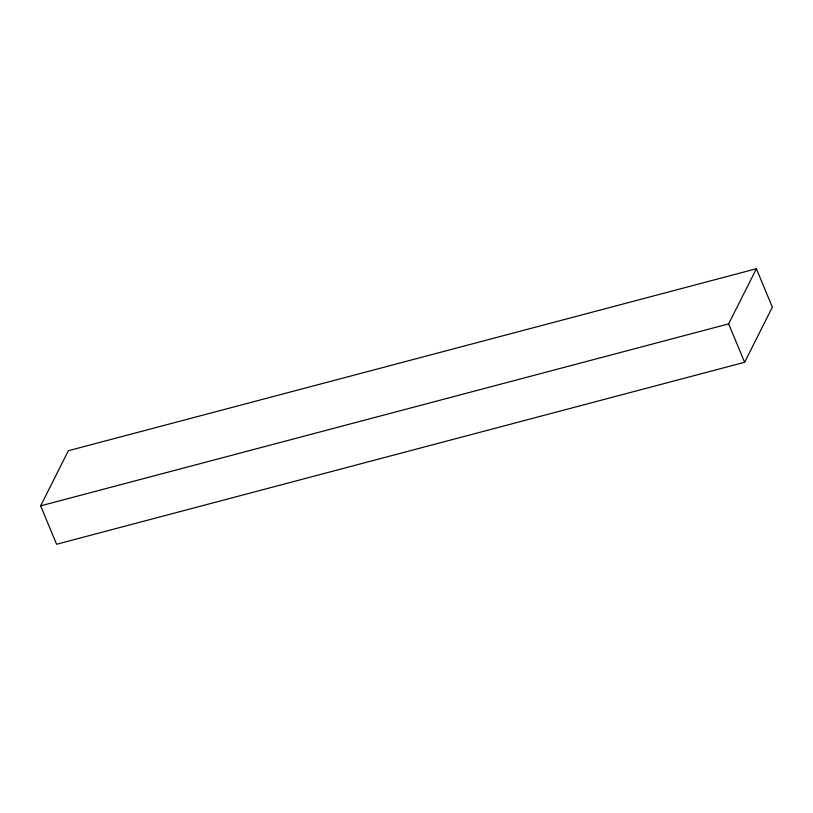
<?xml version="1.0" encoding="UTF-8"?>
<svg xmlns="http://www.w3.org/2000/svg" width="813" height="813" viewBox="0 0 813 813"><rect width="100%" height="100%" fill="white"/><g stroke="black" fill="none" stroke-linecap="round" stroke-linejoin="round"><path stroke-width="1.22" d="M40.65 505.849L68.373 450.717L756.385 268.747L772.35 307.151L744.627 362.283L56.615 544.253L40.65 505.849L728.651 323.879L756.385 268.747M728.651 323.879L744.627 362.283"/></g></svg>
